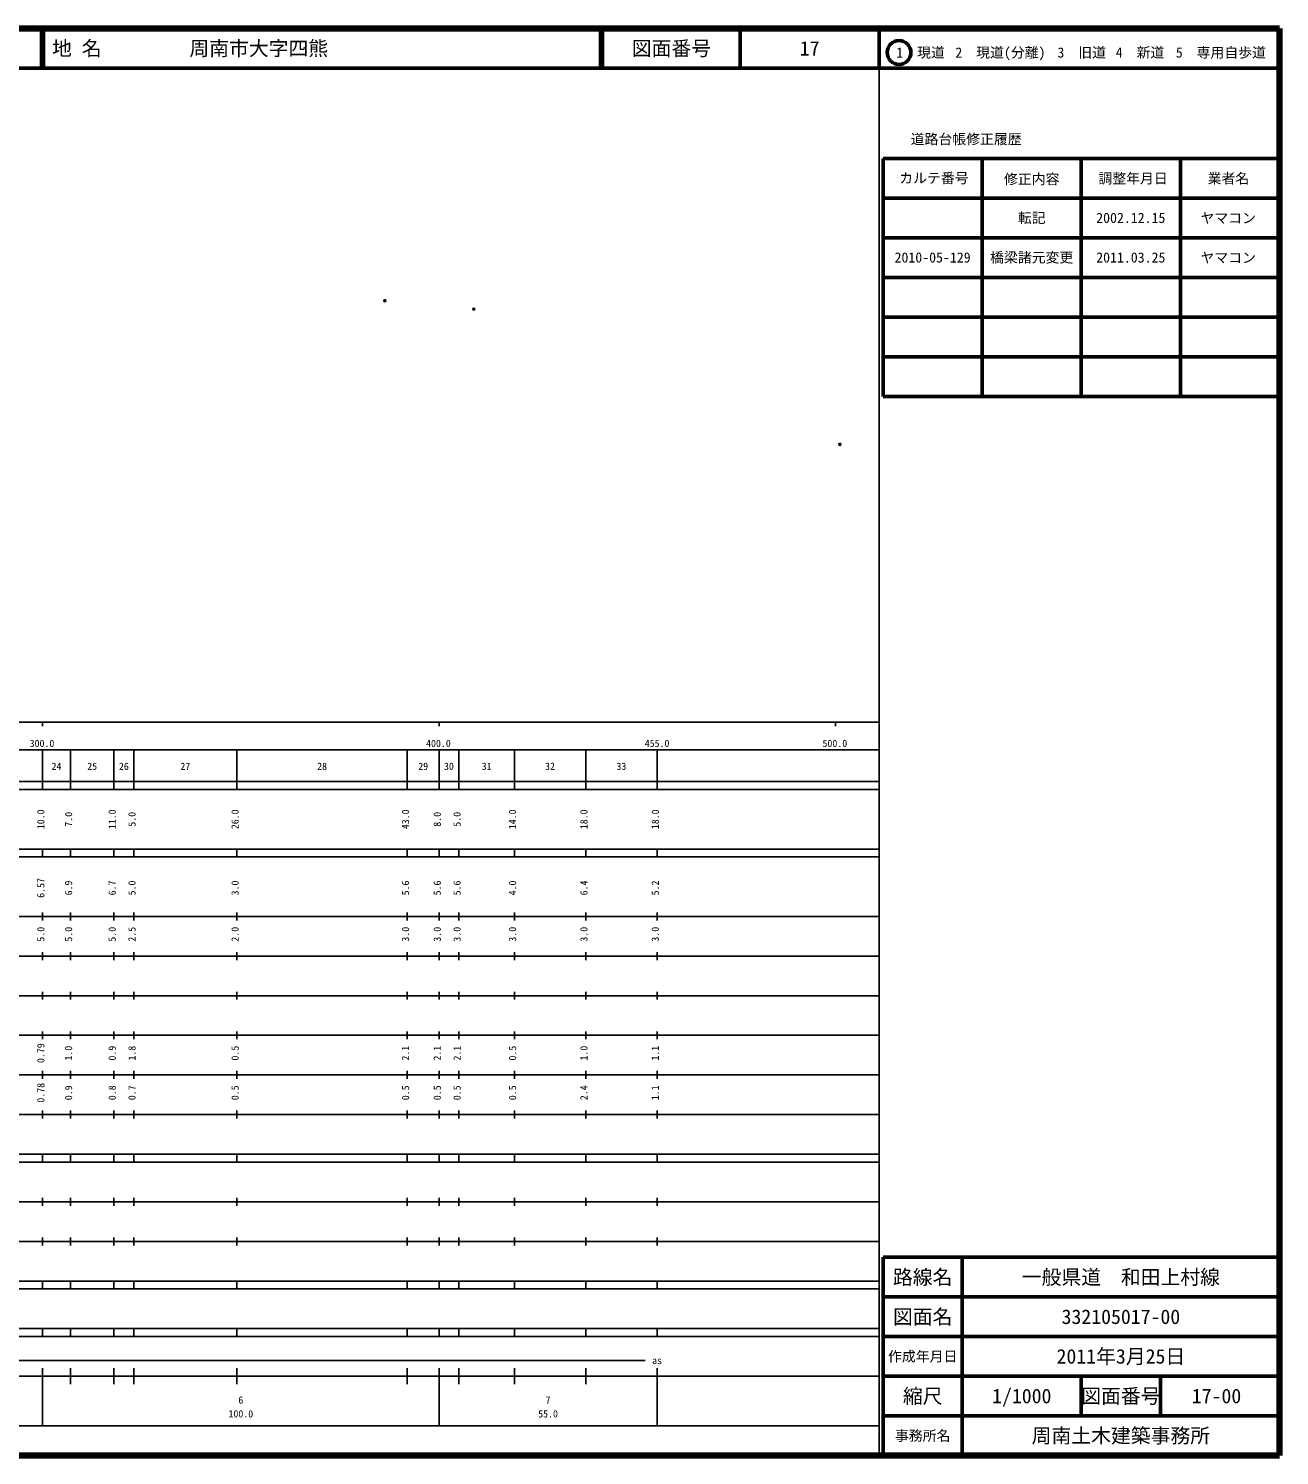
# Model space of a CAD drawing. Units: millimetres on the paper. Extents: x 40 to 680, y 20 to 380.
# Drawn here: x 364.4 to 680, y 20 to 380 of the extents above; entities that cross this region are included whole.
import ezdxf
from ezdxf.enums import TextEntityAlignment as Align

# ---------------------------------------------------------------- set-up
doc = ezdxf.new("R2010")
doc.units = ezdxf.units.MM
doc.header["$PDMODE"] = 32
doc.header["$PDSIZE"] = 0.5
doc.layers.add('M-OTRS', color=6, linetype='Continuous')
doc.layers.add('M-TTL-TXT', color=7, linetype='Continuous')
for name, color, linetype, lineweight in [('M-TTL', 2, 'Continuous', 140), ('M-TTL-BAND', 7, 'Continuous', 25), ('M-TTL-FRAM', 2, 'Continuous', 50), ('M-TTL-LINE', 7, 'Continuous', 50)]:
    doc.layers.add(name, color=color, linetype=linetype, lineweight=lineweight)
doc.styles.add('ＭＳ ゴシック', font='')
doc.styles.get('ＭＳ ゴシック').set_extended_font_data('MS Gothic')

msp = doc.modelspace()

# ---------------------------------------------------------------- linework, layer by layer
at = {"layer": 'M-OTRS'}
for p in [(454.309, 311.336), (476.75, 309.17), (569.099, 275.093)]:
    msp.add_point(p, dxfattribs=at)
at = {"layer": 'M-TTL'}
for p, q in [((680, 380), (40, 380)), ((680, 20), (680, 380)), ((40, 20), (680, 20))]:
    msp.add_line(p, q, dxfattribs=at)
at = {"layer": 'M-TTL-BAND'}
for p, q in [((579, 20), (579, 370)), ((40, 205), (579, 205)), ((368, 205), (368, 204)), ((468, 205), (468, 204)), ((568, 205), (568, 204)), ((68, 198), (579, 198)), ((368, 188), (368, 198)), ((375, 188), (375, 198)), ((386, 188), (386, 198)), ((391, 188), (391, 198)), ((417, 188), (417, 198)), ((460, 188), (460, 198)), ((468, 188), (468, 198)), ((473, 188), (473, 198)), ((487, 188), (487, 198)), ((505, 188), (505, 198)), ((523, 188), (523, 198)), ((40, 190), (579, 190)), ((40, 188), (579, 188)), ((40, 173), (579, 173)), ((368, 171), (368, 173)), ((375, 171), (375, 173)), ((386, 171), (386, 173)), ((391, 171), (391, 173)), ((417, 171), (417, 173)), ((460, 171), (460, 173)), ((468, 171), (468, 173)), ((473, 171), (473, 173)), ((487, 171), (487, 173)), ((505, 171), (505, 173)), ((523, 171), (523, 173)), ((40, 171), (579, 171)), ((40, 156), (579, 156)), ((368, 155), (368, 157)), ((375, 155), (375, 157)), ((386, 155), (386, 157)), ((391, 155), (391, 157)), ((417, 155), (417, 157)), ((460, 155), (460, 157)), ((468, 155), (468, 157)), ((473, 155), (473, 157)), ((487, 155), (487, 157)), ((505, 155), (505, 157)), ((523, 155), (523, 157)), ((46, 146), (579, 146)), ((368, 145), (368, 147)), ((375, 145), (375, 147)), ((386, 145), (386, 147)), ((391, 145), (391, 147)), ((417, 145), (417, 147)), ((460, 145), (460, 147)), ((468, 145), (468, 147)), ((473, 145), (473, 147)), ((487, 145), (487, 147)), ((505, 145), (505, 147)), ((523, 145), (523, 147)), ((368, 135), (368, 137)), ((375, 135), (375, 137)), ((386, 135), (386, 137)), ((391, 135), (391, 137)), ((417, 135), (417, 137)), ((460, 135), (460, 137)), ((468, 135), (468, 137)), ((473, 135), (473, 137)), ((487, 135), (487, 137)), ((505, 135), (505, 137)), ((523, 135), (523, 137)), ((52, 136), (579, 136)), ((46, 126), (579, 126)), ((368, 125), (368, 127)), ((375, 125), (375, 127)), ((386, 125), (386, 127)), ((391, 125), (391, 127)), ((417, 125), (417, 127)), ((460, 125), (460, 127)), ((468, 125), (468, 127)), ((473, 125), (473, 127)), ((487, 125), (487, 127)), ((505, 125), (505, 127)), ((523, 125), (523, 127)), ((52, 116), (579, 116)), ((368, 115), (368, 117)), ((375, 115), (375, 117)), ((386, 115), (386, 117)), ((391, 115), (391, 117)), ((417, 115), (417, 117)), ((460, 115), (460, 117)), ((468, 115), (468, 117)), ((473, 115), (473, 117)), ((487, 115), (487, 117)), ((505, 115), (505, 117)), ((523, 115), (523, 117)), ((46, 106), (579, 106)), ((368, 105), (368, 107)), ((375, 105), (375, 107)), ((386, 105), (386, 107)), ((391, 105), (391, 107)), ((417, 105), (417, 107)), ((460, 105), (460, 107)), ((468, 105), (468, 107)), ((473, 105), (473, 107)), ((487, 105), (487, 107)), ((505, 105), (505, 107)), ((523, 105), (523, 107)), ((40, 96), (579, 96)), ((40, 94), (579, 94)), ((368, 94), (368, 96)), ((375, 94), (375, 96)), ((386, 94), (386, 96)), ((391, 94), (391, 96)), ((417, 94), (417, 96)), ((460, 94), (460, 96)), ((468, 94), (468, 96)), ((473, 94), (473, 96)), ((487, 94), (487, 96)), ((505, 94), (505, 96)), ((523, 94), (523, 96)), ((49, 84), (579, 84)), ((368, 83), (368, 85)), ((375, 83), (375, 85)), ((386, 83), (386, 85)), ((391, 83), (391, 85)), ((417, 83), (417, 85)), ((460, 83), (460, 85)), ((468, 83), (468, 85)), ((473, 83), (473, 85)), ((487, 83), (487, 85)), ((505, 83), (505, 85)), ((523, 83), (523, 85)), ((40, 74), (579, 74)), ((368, 73), (368, 75)), ((375, 73), (375, 75)), ((386, 73), (386, 75)), ((391, 73), (391, 75)), ((417, 73), (417, 75)), ((460, 73), (460, 75)), ((468, 73), (468, 75)), ((473, 73), (473, 75)), ((487, 73), (487, 75)), ((505, 73), (505, 75)), ((523, 73), (523, 75)), ((40, 64), (579, 64)), ((40, 62), (579, 62)), ((368, 62), (368, 64)), ((375, 62), (375, 64)), ((386, 62), (386, 64)), ((391, 62), (391, 64)), ((417, 62), (417, 64)), ((460, 62), (460, 64)), ((468, 62), (468, 64)), ((473, 62), (473, 64)), ((487, 62), (487, 64)), ((505, 62), (505, 64)), ((523, 62), (523, 64)), ((40, 52), (579, 52)), ((368, 50), (368, 52)), ((375, 50), (375, 52)), ((386, 50), (386, 52)), ((391, 50), (391, 52)), ((417, 50), (417, 52)), ((460, 50), (460, 52)), ((468, 50), (468, 52)), ((473, 50), (473, 52)), ((487, 50), (487, 52)), ((505, 50), (505, 52)), ((523, 50), (523, 52)), ((40, 50), (579, 50)), ((71, 44), (520, 44)), ((40, 40), (579, 40)), ((368, 27.5), (368, 42)), ((375, 38), (375, 42)), ((386, 38), (386, 42)), ((391, 38), (391, 42)), ((417, 38), (417, 42)), ((460, 38), (460, 42)), ((468, 27.5), (468, 42)), ((473, 38), (473, 42)), ((487, 38), (487, 42)), ((505, 38), (505, 42)), ((523, 27.5), (523, 42)), ((68, 27.5), (579, 27.5))]:
    msp.add_line(p, q, dxfattribs=at)
at = {"layer": 'M-TTL-FRAM'}
for p, q in [((580, 347.197), (580, 287.197)), ((580, 347.197), (680, 347.197)), ((580, 287.197), (680, 287.197)), ((680, 70), (580, 70)), ((580, 70), (580, 20))]:
    msp.add_line(p, q, dxfattribs=at)
at = {"layer": 'M-TTL-LINE'}
for p, q in [((367.75, 380), (367.75, 370)), ((368.25, 380), (368.25, 370)), ((508.747, 380), (508.747, 370)), ((509.247, 380), (509.247, 370)), ((543.997, 380), (543.997, 370)), ((579, 380), (579, 370)), ((40, 370), (680, 370)), ((605, 347.197), (605, 287.197)), ((630, 347.197), (630, 287.197)), ((655, 347.197), (655, 287.197)), ((580, 337.197), (680, 337.197)), ((580, 327.197), (680, 327.197)), ((580, 317.197), (680, 317.197)), ((580, 307.197), (680, 307.197)), ((580, 297.197), (680, 297.197)), ((600, 70), (600, 20)), ((680, 60), (580, 60)), ((680, 50), (580, 50)), ((680, 40), (580, 40)), ((630, 40), (630, 30)), ((650, 40), (650, 30)), ((680, 30), (580, 30))]:
    msp.add_line(p, q, dxfattribs=at)
msp.add_circle((584.031, 373.958), 3, dxfattribs=at)

# ---------------------------------------------------------------- texts
at = {"layer": 'M-TTL-BAND', "style": 'ＭＳ ゴシック'}
for s, p in [('300.0', (367.844, 198.195)), ('400.0', (467.844, 198.195)), ('455.0', (523, 198.195)), ('500.0', (567.844, 198.195)), ('24', (371.5, 192.405)), ('25', (380.5, 192.405)), ('26', (388.5, 192.405)), ('27', (404, 192.405)), ('28', (438.5, 192.405)), ('29', (464, 192.405)), ('30', (470.5, 192.405)), ('31', (480, 192.405)), ('32', (496, 192.405)), ('33', (514, 192.405)), ('as', (523, 42.5)), ('6', (418, 32.523)), ('7', (495.5, 32.523)), ('100.0', (418, 29.033)), ('55.0', (495.5, 29.033))]:
    msp.add_text(s, height=1.833, dxfattribs=at).set_placement(p, align=Align.BOTTOM_CENTER)
for s, p in [('10.0', (369, 180.5)), ('7.0', (376, 180.5)), ('11.0', (387, 180.5)), ('5.0', (392, 180.5)), ('26.0', (418, 180.5)), ('43.0', (461, 180.5)), ('8.0', (469, 180.5)), ('5.0', (474, 180.5)), ('14.0', (488, 180.5)), ('18.0', (506, 180.5)), ('18.0', (524, 180.5)), ('6.57', (369, 163.174)), ('6.9', (376, 163.174)), ('6.7', (387, 163.174)), ('5.0', (392, 163.174)), ('3.0', (418, 163.174)), ('5.6', (461, 163.174)), ('5.6', (469, 163.174)), ('5.6', (474, 163.174)), ('4.0', (488, 163.174)), ('6.4', (506, 163.174)), ('5.2', (524, 163.174)), ('5.0', (369, 151.5)), ('5.0', (376, 151.5)), ('5.0', (387, 151.5)), ('2.5', (392, 151.5)), ('2.0', (418, 151.5)), ('3.0', (461, 151.5)), ('3.0', (469, 151.5)), ('3.0', (474, 151.5)), ('3.0', (488, 151.5)), ('3.0', (506, 151.5)), ('3.0', (524, 151.5)), ('0.79', (369, 121.5)), ('1.0', (376, 121.5)), ('0.9', (387, 121.5)), ('1.8', (392, 121.5)), ('0.5', (418, 121.5)), ('2.1', (461, 121.5)), ('2.1', (469, 121.5)), ('2.1', (474, 121.5)), ('0.5', (488, 121.5)), ('1.0', (506, 121.5)), ('1.1', (524, 121.5)), ('0.78', (369, 111.5)), ('0.9', (376, 111.5)), ('0.8', (387, 111.5)), ('0.7', (392, 111.5)), ('0.5', (418, 111.5)), ('0.5', (461, 111.5)), ('0.5', (469, 111.5)), ('0.5', (474, 111.5)), ('0.5', (488, 111.5)), ('2.4', (506, 111.5)), ('1.1', (524, 111.5))]:
    msp.add_text(s, height=1.833, rotation=90, dxfattribs=at).set_placement(p, align=Align.BOTTOM_CENTER)
at = {"layer": 'M-TTL-TXT', "style": 'ＭＳ ゴシック'}
for s, p in [('地 名', (370.38, 375)), ('周南市大字四熊', (405.024, 375))]:
    msp.add_text(s, height=3.666, dxfattribs=at).set_placement(p, align=Align.MIDDLE_LEFT)
for s, height, p in [('図面番号', 3.666, (526.622, 375)), ('17', 3.666, (561.497, 375)), ('1\u3000現道', 2.566, (589.448, 373.958)), ('2\u3000現道(分離)', 2.566, (609.619, 373.958)), ('3\u3000旧道', 2.566, (630.121, 373.958)), ('4\u3000新道', 2.566, (644.824, 373.958)), ('5\u3000専用自歩道', 2.566, (665.228, 373.958)), ('道路台帳修正履歴', 2.566, (600.968, 352.113)), ('カルテ番号', 2.566, (592.839, 342.277)), ('修正内容', 2.566, (617.509, 342.023)), ('調整年月日', 2.566, (643.089, 342.197)), ('業者名', 2.566, (667.134, 342.197)), ('転記', 2.566, (617.5, 332.245)), ('2002.12.15', 2.566, (642.5, 332.245)), ('ヤマコン', 2.566, (667.077, 332.189)), ('2010-05-129', 2.566, (592.5, 322.245)), ('橋梁諸元変更', 2.566, (617.5, 322.245)), ('2011.03.25', 2.566, (642.5, 322.245)), ('ヤマコン', 2.566, (667.077, 322.189)), ('路線名', 3.666, (590, 65)), ('路線名', 3.666, (590, 65)), ('一般県道\u3000和田上村線', 3.666, (640, 65)), ('図面名', 3.666, (590, 55)), ('図面名', 3.666, (590, 55)), ('332105017-00', 3.666, (640, 55)), ('2011年3月25日', 3.666, (640, 45)), ('作成年月日', 2.566, (590, 45)), ('作成年月日', 2.566, (590, 45)), ('縮尺', 3.666, (590, 35)), ('縮尺', 3.666, (590, 35)), ('1/1000', 3.666, (615, 35)), ('図面番号', 3.666, (640, 35)), ('図面番号', 3.666, (640, 35)), ('17-00', 3.666, (664.125, 35)), ('事務所名', 2.566, (590, 25)), ('事務所名', 2.566, (590, 25)), ('周南土木建築事務所', 3.666, (640, 25))]:
    msp.add_text(s, height=height, dxfattribs=at).set_placement(p, align=Align.MIDDLE_CENTER)

doc.saveas('drawing.dxf')
